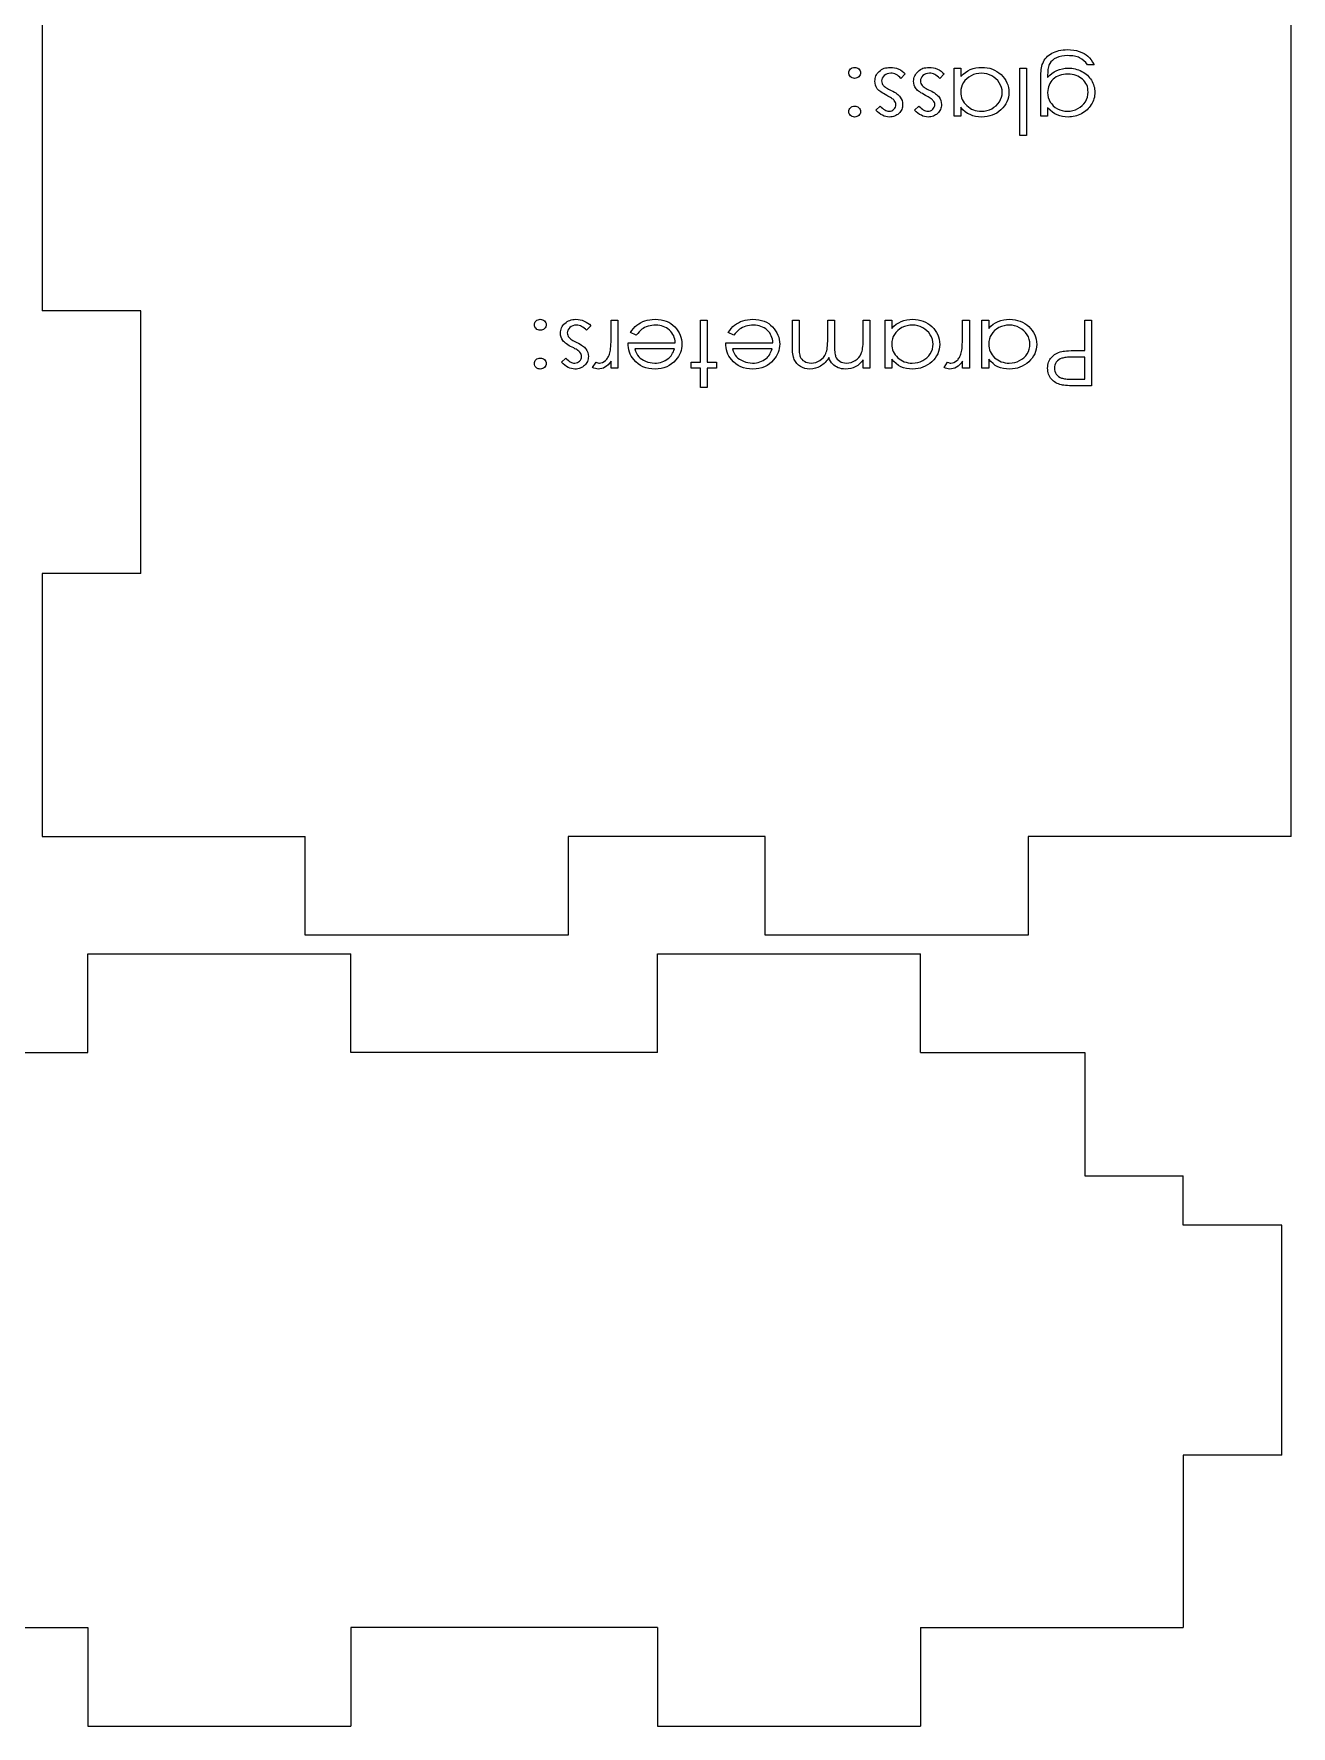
# Model space of a CAD drawing. Header units: millimetres. Extents: x -91 to 264, y -75 to 309.
# Drawn here: x -3.1 to 73.4, y -74.6 to 28.4 of the extents above; entities that cross this region are included whole.
import ezdxf

# ---------------------------------------------------------------- set-up
doc = ezdxf.new("R2010")
doc.units = ezdxf.units.MM

msp = doc.modelspace()

# ---------------------------------------------------------------- linework, layer by layer
at = {"color": 7, "linetype": 'Continuous', "lineweight": 25}
for p, q in [((73.43, -20.42), (73.43, 131.58)), ((-2.57, 30.25), (-2.57, 11.58)), ((3.43, 11.58), (-2.57, 11.58)), ((3.43, -4.42), (3.43, 11.58)), ((-2.57, -4.42), (-2.57, -20.42)), ((3.43, -4.42), (-2.57, -4.42)), ((-2.57, -20.42), (13.43, -20.42)), ((13.43, -26.42), (13.43, -20.42)), ((41.43, -20.42), (29.43, -20.42)), ((29.43, -20.42), (29.43, -26.42)), ((41.43, -26.42), (41.43, -20.42)), ((73.43, -20.42), (57.43, -20.42)), ((57.43, -20.42), (57.43, -26.42)), ((29.43, -26.42), (13.43, -26.42)), ((57.43, -26.42), (41.43, -26.42)), ((0.21, -33.57), (0.21, -27.57)), ((0.21, -27.57), (16.21, -27.57)), ((16.21, -33.57), (16.21, -27.57)), ((34.87, -33.57), (34.87, -27.57)), ((34.87, -27.57), (50.87, -27.57)), ((50.87, -33.57), (50.87, -27.57)), ((-18.46, -33.57), (0.21, -33.57)), ((34.87, -33.57), (16.21, -33.57)), ((50.87, -33.57), (60.87, -33.57)), ((60.87, -33.57), (60.87, -41.07)), ((60.87, -41.07), (66.87, -41.07)), ((66.87, -44.07), (66.87, -41.07)), ((72.87, -44.07), (66.87, -44.07)), ((72.87, -58.07), (72.87, -44.07)), ((72.87, -58.07), (66.87, -58.07)), ((66.87, -58.07), (66.87, -68.57)), ((-18.46, -68.57), (0.21, -68.57)), ((0.21, -68.57), (0.21, -74.57)), ((34.87, -68.57), (16.21, -68.57)), ((16.21, -68.57), (16.21, -74.57)), ((34.87, -68.57), (34.87, -74.57)), ((50.87, -68.57), (66.87, -68.57)), ((50.87, -68.57), (50.87, -74.57)), ((0.21, -74.57), (16.21, -74.57)), ((34.87, -74.57), (50.87, -74.57))]:
    msp.add_line(p, q, dxfattribs=at)
at = {"color": 7, "linetype": 'Continuous', "flags": 128}
for points in [[(58.61, 23.41), (58.2, 23.41), (58.2, 23.41), (58.2, 25.73), (58.2, 25.73), (58.21, 25.88), (58.21, 26.02), (58.22, 26.15), (58.23, 26.26), (58.25, 26.37), (58.27, 26.47), (58.29, 26.56), (58.32, 26.63), (58.32, 26.63), (58.36, 26.73), (58.41, 26.82), (58.47, 26.91), (58.54, 26.99), (58.61, 27.06), (58.69, 27.13), (58.78, 27.19), (58.87, 27.25), (58.97, 27.3), (59.08, 27.34), (59.19, 27.38), (59.3, 27.41), (59.42, 27.44), (59.55, 27.45), (59.68, 27.46), (59.81, 27.47), (59.81, 27.47), (60.01, 27.46), (60.2, 27.44), (60.37, 27.41), (60.54, 27.36), (60.69, 27.3), (60.83, 27.23), (60.96, 27.16), (61.06, 27.07), (61.16, 26.97), (61.26, 26.85), (61.35, 26.71), (61.44, 26.54), (61.44, 26.54), (61.03, 26.54), (61.03, 26.54), (60.93, 26.68), (60.82, 26.79), (60.7, 26.89), (60.56, 26.97), (60.49, 27), (60.41, 27.03), (60.33, 27.05), (60.24, 27.07), (60.15, 27.09), (60.05, 27.1), (59.95, 27.1), (59.85, 27.11), (59.85, 27.11), (59.65, 27.1), (59.47, 27.07), (59.3, 27.03), (59.15, 26.97), (59.01, 26.9), (58.9, 26.81), (58.81, 26.72), (58.74, 26.62), (58.71, 26.56), (58.68, 26.5), (58.66, 26.43), (58.65, 26.34), (58.63, 26.25), (58.62, 26.15), (58.62, 26.05), (58.61, 25.93), (58.61, 25.93), (58.61, 25.78), (58.61, 25.78), (58.74, 25.91), (58.87, 26.02), (59.01, 26.11), (59.17, 26.19), (59.34, 26.26), (59.51, 26.3), (59.69, 26.33), (59.87, 26.34), (59.87, 26.34), (59.98, 26.33), (60.09, 26.33), (60.19, 26.31), (60.29, 26.29), (60.39, 26.26), (60.49, 26.23), (60.59, 26.19), (60.69, 26.14), (60.78, 26.09), (60.87, 26.03), (60.95, 25.97), (61.03, 25.91), (61.1, 25.84), (61.16, 25.76), (61.22, 25.69), (61.28, 25.6), (61.33, 25.52), (61.37, 25.43), (61.4, 25.34), (61.43, 25.25), (61.46, 25.16), (61.47, 25.06), (61.48, 24.97), (61.49, 24.87), (61.49, 24.87), (61.48, 24.77), (61.47, 24.67), (61.46, 24.57), (61.43, 24.48), (61.4, 24.39), (61.36, 24.29), (61.32, 24.2), (61.27, 24.12), (61.21, 24.03), (61.15, 23.95), (61.08, 23.88), (61.01, 23.81), (60.93, 23.74), (60.85, 23.68), (60.76, 23.62), (60.67, 23.57), (60.57, 23.52), (60.48, 23.48), (60.38, 23.44), (60.28, 23.41), (60.17, 23.39), (60.07, 23.38), (59.97, 23.37), (59.86, 23.36), (59.86, 23.36), (59.69, 23.37), (59.52, 23.39), (59.36, 23.43), (59.2, 23.49), (59.05, 23.56), (58.9, 23.66), (58.76, 23.78), (58.61, 23.93), (58.61, 23.93), (58.61, 23.41)], [(46.87, 25.72), (46.8, 25.73), (46.73, 25.75), (46.67, 25.78), (46.62, 25.82), (46.57, 25.87), (46.54, 25.93), (46.52, 25.99), (46.51, 26.06), (46.51, 26.06), (46.52, 26.12), (46.54, 26.18), (46.57, 26.24), (46.62, 26.29), (46.67, 26.33), (46.73, 26.36), (46.8, 26.38), (46.87, 26.39), (46.87, 26.39), (46.94, 26.38), (47.01, 26.36), (47.07, 26.33), (47.13, 26.29), (47.17, 26.24), (47.2, 26.18), (47.22, 26.12), (47.23, 26.06), (47.23, 26.06), (47.22, 25.99), (47.2, 25.93), (47.17, 25.87), (47.13, 25.82), (47.07, 25.78), (47.01, 25.75), (46.94, 25.73), (46.87, 25.72)], [(48.15, 23.78), (48.42, 24.03), (48.42, 24.03), (48.49, 23.96), (48.56, 23.9), (48.63, 23.84), (48.7, 23.8), (48.76, 23.77), (48.83, 23.74), (48.9, 23.73), (48.97, 23.72), (48.97, 23.72), (49.05, 23.73), (49.13, 23.75), (49.2, 23.79), (49.26, 23.84), (49.32, 23.9), (49.35, 23.97), (49.38, 24.04), (49.38, 24.12), (49.38, 24.12), (49.38, 24.18), (49.36, 24.25), (49.32, 24.32), (49.28, 24.38), (49.28, 24.38), (49.25, 24.41), (49.21, 24.45), (49.16, 24.48), (49.11, 24.52), (49.05, 24.56), (48.98, 24.6), (48.9, 24.64), (48.82, 24.68), (48.82, 24.68), (48.72, 24.74), (48.63, 24.79), (48.54, 24.84), (48.47, 24.89), (48.4, 24.94), (48.34, 24.99), (48.29, 25.04), (48.25, 25.09), (48.25, 25.09), (48.19, 25.2), (48.14, 25.31), (48.11, 25.42), (48.1, 25.54), (48.1, 25.54), (48.11, 25.63), (48.12, 25.71), (48.14, 25.79), (48.17, 25.87), (48.21, 25.94), (48.25, 26.01), (48.31, 26.08), (48.37, 26.14), (48.44, 26.2), (48.51, 26.25), (48.59, 26.29), (48.67, 26.33), (48.75, 26.35), (48.84, 26.37), (48.94, 26.39), (49.04, 26.39), (49.04, 26.39), (49.17, 26.38), (49.3, 26.36), (49.42, 26.33), (49.55, 26.28), (49.66, 26.23), (49.77, 26.16), (49.86, 26.08), (49.95, 25.99), (49.95, 25.99), (49.69, 25.72), (49.69, 25.72), (49.62, 25.79), (49.54, 25.86), (49.47, 25.91), (49.39, 25.95), (49.31, 25.99), (49.23, 26.01), (49.15, 26.03), (49.07, 26.03), (49.07, 26.03), (48.96, 26.02), (48.85, 25.99), (48.76, 25.95), (48.67, 25.89), (48.6, 25.82), (48.55, 25.74), (48.52, 25.65), (48.51, 25.56), (48.51, 25.56), (48.52, 25.48), (48.54, 25.41), (48.57, 25.34), (48.62, 25.28), (48.62, 25.28), (48.65, 25.25), (48.69, 25.22), (48.74, 25.18), (48.79, 25.15), (48.86, 25.11), (48.93, 25.07), (49.01, 25.02), (49.1, 24.98), (49.1, 24.98), (49.2, 24.93), (49.29, 24.88), (49.37, 24.83), (49.44, 24.78), (49.5, 24.73), (49.56, 24.68), (49.61, 24.63), (49.65, 24.58), (49.65, 24.58), (49.71, 24.48), (49.76, 24.37), (49.79, 24.25), (49.79, 24.13), (49.79, 24.13), (49.79, 24.05), (49.78, 23.97), (49.76, 23.9), (49.74, 23.83), (49.7, 23.76), (49.66, 23.7), (49.62, 23.64), (49.56, 23.58), (49.5, 23.53), (49.44, 23.49), (49.37, 23.45), (49.3, 23.42), (49.23, 23.39), (49.15, 23.38), (49.07, 23.37), (48.98, 23.36), (48.98, 23.36), (48.88, 23.37), (48.77, 23.39), (48.67, 23.42), (48.57, 23.47), (48.46, 23.53), (48.36, 23.6), (48.26, 23.68), (48.15, 23.78)], [(50.51, 23.78), (50.78, 24.03), (50.78, 24.03), (50.85, 23.96), (50.92, 23.9), (50.99, 23.84), (51.05, 23.8), (51.12, 23.77), (51.19, 23.74), (51.26, 23.73), (51.33, 23.72), (51.33, 23.72), (51.41, 23.73), (51.49, 23.75), (51.56, 23.79), (51.62, 23.84), (51.67, 23.9), (51.71, 23.97), (51.74, 24.04), (51.74, 24.12), (51.74, 24.12), (51.74, 24.18), (51.72, 24.25), (51.68, 24.32), (51.63, 24.38), (51.63, 24.38), (51.6, 24.41), (51.57, 24.45), (51.52, 24.48), (51.47, 24.52), (51.41, 24.56), (51.34, 24.6), (51.26, 24.64), (51.18, 24.68), (51.18, 24.68), (51.08, 24.74), (50.99, 24.79), (50.9, 24.84), (50.83, 24.89), (50.76, 24.94), (50.7, 24.99), (50.65, 25.04), (50.61, 25.09), (50.61, 25.09), (50.54, 25.2), (50.5, 25.31), (50.47, 25.42), (50.46, 25.54), (50.46, 25.54), (50.47, 25.63), (50.48, 25.71), (50.5, 25.79), (50.53, 25.87), (50.57, 25.94), (50.61, 26.01), (50.67, 26.08), (50.73, 26.14), (50.8, 26.2), (50.87, 26.25), (50.95, 26.29), (51.03, 26.33), (51.11, 26.35), (51.2, 26.37), (51.3, 26.39), (51.4, 26.39), (51.4, 26.39), (51.53, 26.38), (51.66, 26.36), (51.78, 26.33), (51.91, 26.28), (52.02, 26.23), (52.13, 26.16), (52.22, 26.08), (52.31, 25.99), (52.31, 25.99), (52.05, 25.72), (52.05, 25.72), (51.98, 25.79), (51.9, 25.86), (51.82, 25.91), (51.75, 25.95), (51.67, 25.99), (51.59, 26.01), (51.51, 26.03), (51.43, 26.03), (51.43, 26.03), (51.31, 26.02), (51.21, 25.99), (51.12, 25.95), (51.03, 25.89), (50.96, 25.82), (50.91, 25.74), (50.88, 25.65), (50.87, 25.56), (50.87, 25.56), (50.88, 25.48), (50.9, 25.41), (50.93, 25.34), (50.98, 25.28), (50.98, 25.28), (51.01, 25.25), (51.05, 25.22), (51.1, 25.18), (51.15, 25.15), (51.22, 25.11), (51.29, 25.07), (51.37, 25.02), (51.46, 24.98), (51.46, 24.98), (51.56, 24.93), (51.65, 24.88), (51.73, 24.83), (51.8, 24.78), (51.86, 24.73), (51.92, 24.68), (51.97, 24.63), (52.01, 24.58), (52.01, 24.58), (52.07, 24.48), (52.12, 24.37), (52.14, 24.25), (52.15, 24.13), (52.15, 24.13), (52.15, 24.05), (52.14, 23.97), (52.12, 23.9), (52.1, 23.83), (52.06, 23.76), (52.02, 23.7), (51.98, 23.64), (51.92, 23.58), (51.86, 23.53), (51.8, 23.49), (51.73, 23.45), (51.66, 23.42), (51.59, 23.39), (51.51, 23.38), (51.42, 23.37), (51.34, 23.36), (51.34, 23.36), (51.24, 23.37), (51.13, 23.39), (51.03, 23.42), (50.93, 23.47), (50.82, 23.53), (50.72, 23.6), (50.62, 23.68), (50.51, 23.78)], [(52.92, 23.41), (52.92, 26.34), (52.92, 26.34), (53.33, 26.34), (53.33, 26.34), (53.33, 25.83), (53.33, 25.83), (53.47, 25.97), (53.61, 26.08), (53.76, 26.18), (53.91, 26.26), (54.08, 26.31), (54.25, 26.36), (54.43, 26.38), (54.62, 26.39), (54.62, 26.39), (54.78, 26.38), (54.94, 26.36), (55.1, 26.33), (55.25, 26.28), (55.39, 26.22), (55.52, 26.14), (55.65, 26.05), (55.78, 25.95), (55.89, 25.83), (55.99, 25.71), (56.07, 25.59), (56.14, 25.45), (56.19, 25.32), (56.23, 25.17), (56.25, 25.02), (56.26, 24.87), (56.26, 24.87), (56.25, 24.72), (56.23, 24.57), (56.19, 24.43), (56.13, 24.29), (56.07, 24.16), (55.98, 24.04), (55.88, 23.92), (55.77, 23.81), (55.65, 23.7), (55.52, 23.61), (55.38, 23.54), (55.24, 23.47), (55.09, 23.43), (54.93, 23.39), (54.77, 23.37), (54.61, 23.36), (54.61, 23.36), (54.41, 23.37), (54.23, 23.4), (54.06, 23.44), (53.89, 23.51), (53.74, 23.59), (53.59, 23.69), (53.46, 23.81), (53.33, 23.96), (53.33, 23.96), (53.33, 23.41), (53.33, 23.41), (52.92, 23.41)], [(54.59, 23.72), (54.75, 23.73), (54.92, 23.76), (55.07, 23.81), (55.22, 23.87), (55.35, 23.96), (55.48, 24.05), (55.58, 24.17), (55.68, 24.3), (55.75, 24.43), (55.8, 24.58), (55.84, 24.72), (55.85, 24.87), (55.85, 24.87), (55.84, 25.02), (55.8, 25.17), (55.75, 25.31), (55.67, 25.45), (55.58, 25.58), (55.47, 25.69), (55.35, 25.79), (55.21, 25.88), (55.07, 25.94), (54.91, 25.99), (54.75, 26.02), (54.59, 26.03), (54.59, 26.03), (54.43, 26.02), (54.26, 25.99), (54.11, 25.95), (53.96, 25.88), (53.81, 25.8), (53.69, 25.7), (53.58, 25.59), (53.49, 25.47), (53.42, 25.33), (53.37, 25.19), (53.34, 25.04), (53.33, 24.88), (53.33, 24.88), (53.34, 24.76), (53.36, 24.65), (53.38, 24.53), (53.42, 24.43), (53.47, 24.33), (53.54, 24.23), (53.61, 24.14), (53.7, 24.06), (53.79, 23.98), (53.89, 23.91), (53.99, 23.85), (54.1, 23.81), (54.21, 23.77), (54.33, 23.74), (54.46, 23.73), (54.59, 23.72)], [(57.33, 22.24), (56.92, 22.24), (56.92, 22.24), (56.92, 26.34), (56.92, 26.34), (57.33, 26.34), (57.33, 26.34), (57.33, 22.24)], [(59.82, 23.72), (59.99, 23.73), (60.15, 23.76), (60.3, 23.81), (60.45, 23.88), (60.59, 23.96), (60.71, 24.06), (60.82, 24.17), (60.91, 24.3), (60.98, 24.44), (61.03, 24.58), (61.07, 24.73), (61.08, 24.88), (61.08, 24.88), (61.07, 25), (61.05, 25.11), (61.03, 25.22), (60.99, 25.32), (60.94, 25.41), (60.88, 25.5), (60.81, 25.59), (60.73, 25.67), (60.64, 25.74), (60.55, 25.8), (60.45, 25.86), (60.34, 25.9), (60.22, 25.93), (60.1, 25.96), (59.98, 25.97), (59.84, 25.98), (59.84, 25.98), (59.71, 25.97), (59.58, 25.96), (59.46, 25.94), (59.34, 25.9), (59.23, 25.86), (59.13, 25.81), (59.04, 25.74), (58.95, 25.67), (58.87, 25.59), (58.8, 25.5), (58.75, 25.41), (58.7, 25.31), (58.66, 25.21), (58.64, 25.1), (58.62, 24.98), (58.61, 24.86), (58.61, 24.86), (58.62, 24.7), (58.65, 24.55), (58.7, 24.41), (58.77, 24.28), (58.86, 24.16), (58.96, 24.05), (59.07, 23.95), (59.21, 23.87), (59.35, 23.81), (59.5, 23.76), (59.66, 23.73), (59.82, 23.72)], [(46.87, 23.36), (46.8, 23.37), (46.73, 23.39), (46.67, 23.42), (46.62, 23.46), (46.57, 23.51), (46.54, 23.57), (46.52, 23.63), (46.51, 23.7), (46.51, 23.7), (46.52, 23.76), (46.54, 23.83), (46.57, 23.88), (46.62, 23.93), (46.67, 23.98), (46.73, 24.01), (46.8, 24.02), (46.87, 24.03), (46.87, 24.03), (46.94, 24.02), (47.01, 24.01), (47.07, 23.98), (47.13, 23.93), (47.17, 23.88), (47.2, 23.83), (47.22, 23.76), (47.23, 23.7), (47.23, 23.7), (47.22, 23.63), (47.2, 23.57), (47.17, 23.51), (47.13, 23.46), (47.07, 23.42), (47.01, 23.39), (46.94, 23.37), (46.87, 23.36)], [(27.74, 10.39), (27.67, 10.4), (27.61, 10.41), (27.54, 10.44), (27.49, 10.49), (27.44, 10.54), (27.41, 10.59), (27.39, 10.66), (27.38, 10.72), (27.38, 10.72), (27.39, 10.79), (27.41, 10.85), (27.44, 10.91), (27.49, 10.96), (27.54, 11), (27.61, 11.03), (27.67, 11.05), (27.74, 11.06), (27.74, 11.06), (27.82, 11.05), (27.88, 11.03), (27.94, 11), (28, 10.96), (28.04, 10.91), (28.08, 10.85), (28.1, 10.79), (28.1, 10.72), (28.1, 10.72), (28.1, 10.66), (28.08, 10.59), (28.04, 10.54), (28, 10.49), (27.94, 10.44), (27.88, 10.41), (27.82, 10.4), (27.74, 10.39)], [(29.03, 8.45), (29.29, 8.7), (29.29, 8.7), (29.36, 8.62), (29.43, 8.56), (29.5, 8.51), (29.57, 8.47), (29.64, 8.43), (29.7, 8.41), (29.77, 8.39), (29.84, 8.39), (29.84, 8.39), (29.92, 8.4), (30, 8.42), (30.07, 8.46), (30.13, 8.51), (30.19, 8.57), (30.23, 8.64), (30.25, 8.71), (30.26, 8.78), (30.26, 8.78), (30.25, 8.85), (30.23, 8.92), (30.2, 8.98), (30.15, 9.05), (30.15, 9.05), (30.12, 9.08), (30.08, 9.11), (30.03, 9.15), (29.98, 9.19), (29.92, 9.23), (29.85, 9.26), (29.78, 9.31), (29.69, 9.35), (29.69, 9.35), (29.59, 9.4), (29.5, 9.45), (29.42, 9.51), (29.34, 9.56), (29.27, 9.61), (29.21, 9.66), (29.16, 9.71), (29.12, 9.76), (29.12, 9.76), (29.06, 9.86), (29.01, 9.97), (28.98, 10.09), (28.97, 10.21), (28.97, 10.21), (28.98, 10.3), (28.99, 10.38), (29.01, 10.46), (29.04, 10.54), (29.08, 10.61), (29.12, 10.68), (29.18, 10.75), (29.24, 10.81), (29.31, 10.87), (29.38, 10.92), (29.46, 10.96), (29.54, 10.99), (29.63, 11.02), (29.72, 11.04), (29.81, 11.05), (29.91, 11.06), (29.91, 11.06), (30.04, 11.05), (30.17, 11.03), (30.3, 11), (30.42, 10.95), (30.53, 10.89), (30.64, 10.83), (30.74, 10.75), (30.82, 10.66), (30.82, 10.66), (30.56, 10.39), (30.56, 10.39), (30.49, 10.46), (30.41, 10.52), (30.34, 10.58), (30.26, 10.62), (30.18, 10.65), (30.1, 10.68), (30.02, 10.69), (29.94, 10.7), (29.94, 10.7), (29.83, 10.69), (29.72, 10.66), (29.63, 10.62), (29.55, 10.56), (29.48, 10.48), (29.42, 10.4), (29.39, 10.32), (29.38, 10.23), (29.38, 10.23), (29.39, 10.15), (29.41, 10.08), (29.44, 10.01), (29.49, 9.95), (29.49, 9.95), (29.52, 9.92), (29.56, 9.88), (29.61, 9.85), (29.66, 9.81), (29.73, 9.77), (29.8, 9.73), (29.88, 9.69), (29.97, 9.65), (29.97, 9.65), (30.07, 9.6), (30.16, 9.55), (30.24, 9.49), (30.31, 9.45), (30.38, 9.4), (30.43, 9.35), (30.48, 9.3), (30.52, 9.25), (30.52, 9.25), (30.58, 9.15), (30.63, 9.04), (30.66, 8.92), (30.67, 8.8), (30.67, 8.8), (30.66, 8.72), (30.65, 8.64), (30.63, 8.57), (30.61, 8.49), (30.58, 8.43), (30.54, 8.37), (30.49, 8.31), (30.44, 8.25), (30.38, 8.2), (30.31, 8.15), (30.24, 8.12), (30.17, 8.08), (30.1, 8.06), (30.02, 8.04), (29.94, 8.03), (29.85, 8.03), (29.85, 8.03), (29.75, 8.04), (29.65, 8.06), (29.54, 8.09), (29.44, 8.13), (29.34, 8.19), (29.23, 8.26), (29.13, 8.35), (29.03, 8.45)], [(32.46, 8.08), (32.05, 8.08), (32.05, 8.08), (32.05, 8.51), (32.05, 8.51), (31.96, 8.39), (31.87, 8.29), (31.77, 8.21), (31.68, 8.14), (31.58, 8.09), (31.48, 8.06), (31.37, 8.04), (31.27, 8.03), (31.27, 8.03), (31.18, 8.04), (31.1, 8.06), (31.01, 8.09), (30.92, 8.13), (30.92, 8.13), (31.14, 8.44), (31.14, 8.44), (31.19, 8.42), (31.25, 8.4), (31.3, 8.39), (31.34, 8.39), (31.34, 8.39), (31.43, 8.4), (31.53, 8.43), (31.62, 8.48), (31.71, 8.54), (31.75, 8.58), (31.79, 8.63), (31.83, 8.68), (31.86, 8.74), (31.9, 8.8), (31.93, 8.87), (31.95, 8.94), (31.98, 9.02), (31.98, 9.02), (32, 9.09), (32.01, 9.17), (32.02, 9.28), (32.03, 9.39), (32.04, 9.53), (32.05, 9.68), (32.05, 9.84), (32.05, 10.02), (32.05, 10.02), (32.05, 11), (32.05, 11), (32.46, 11), (32.46, 11), (32.46, 8.08)], [(33.58, 10.08), (33.23, 10.25), (33.23, 10.25), (33.32, 10.38), (33.41, 10.5), (33.51, 10.61), (33.62, 10.7), (33.73, 10.78), (33.85, 10.85), (33.98, 10.92), (34.11, 10.97), (34.25, 11.01), (34.4, 11.03), (34.56, 11.05), (34.73, 11.06), (34.73, 11.06), (34.91, 11.05), (35.09, 11.03), (35.26, 10.99), (35.41, 10.94), (35.56, 10.88), (35.69, 10.8), (35.81, 10.7), (35.93, 10.59), (36.03, 10.48), (36.12, 10.36), (36.19, 10.23), (36.25, 10.1), (36.3, 9.97), (36.33, 9.83), (36.35, 9.69), (36.36, 9.55), (36.36, 9.55), (36.35, 9.42), (36.34, 9.28), (36.31, 9.16), (36.27, 9.03), (36.21, 8.91), (36.15, 8.8), (36.07, 8.68), (35.99, 8.58), (35.99, 8.58), (35.86, 8.45), (35.73, 8.34), (35.59, 8.24), (35.44, 8.17), (35.27, 8.11), (35.1, 8.06), (34.92, 8.04), (34.73, 8.03), (34.73, 8.03), (34.53, 8.04), (34.34, 8.07), (34.16, 8.11), (33.99, 8.17), (33.84, 8.25), (33.69, 8.35), (33.55, 8.47), (33.43, 8.61), (33.43, 8.61), (33.35, 8.71), (33.28, 8.82), (33.22, 8.94), (33.17, 9.06), (33.13, 9.19), (33.1, 9.33), (33.08, 9.47), (33.08, 9.62), (33.08, 9.62), (35.95, 9.62), (35.95, 9.62), (35.94, 9.74), (35.92, 9.85), (35.89, 9.95), (35.86, 10.05), (35.81, 10.14), (35.75, 10.23), (35.68, 10.32), (35.6, 10.39), (35.51, 10.47), (35.42, 10.53), (35.33, 10.58), (35.22, 10.62), (35.12, 10.65), (35.01, 10.68), (34.89, 10.69), (34.77, 10.7), (34.77, 10.7), (34.65, 10.69), (34.53, 10.68), (34.42, 10.66), (34.3, 10.63), (34.19, 10.59), (34.09, 10.55), (34, 10.5), (33.92, 10.45), (33.84, 10.38), (33.75, 10.3), (33.67, 10.2), (33.58, 10.08)], [(37.9, 6.9), (37.49, 6.9), (37.49, 6.9), (37.49, 8.08), (37.49, 8.08), (36.92, 8.08), (36.92, 8.08), (36.92, 8.44), (36.92, 8.44), (37.49, 8.44), (37.49, 8.44), (37.49, 11), (37.49, 11), (37.9, 11), (37.9, 11), (37.9, 8.44), (37.9, 8.44), (38.46, 8.44), (38.46, 8.44), (38.46, 8.08), (38.46, 8.08), (37.9, 8.08), (37.9, 8.08), (37.9, 6.9)], [(39.52, 10.08), (39.18, 10.25), (39.18, 10.25), (39.27, 10.38), (39.36, 10.5), (39.46, 10.61), (39.57, 10.7), (39.68, 10.78), (39.8, 10.85), (39.92, 10.92), (40.06, 10.97), (40.2, 11.01), (40.35, 11.03), (40.51, 11.05), (40.68, 11.06), (40.68, 11.06), (40.86, 11.05), (41.04, 11.03), (41.2, 10.99), (41.36, 10.94), (41.5, 10.88), (41.64, 10.8), (41.76, 10.7), (41.88, 10.59), (41.98, 10.48), (42.06, 10.36), (42.14, 10.23), (42.2, 10.1), (42.25, 9.97), (42.28, 9.83), (42.3, 9.69), (42.31, 9.55), (42.31, 9.55), (42.3, 9.42), (42.28, 9.28), (42.26, 9.16), (42.21, 9.03), (42.16, 8.91), (42.1, 8.8), (42.02, 8.68), (41.94, 8.58), (41.94, 8.58), (41.81, 8.45), (41.68, 8.34), (41.54, 8.24), (41.38, 8.17), (41.22, 8.11), (41.05, 8.06), (40.87, 8.04), (40.67, 8.03), (40.67, 8.03), (40.48, 8.04), (40.29, 8.07), (40.11, 8.11), (39.94, 8.17), (39.79, 8.25), (39.64, 8.35), (39.5, 8.47), (39.38, 8.61), (39.38, 8.61), (39.3, 8.71), (39.22, 8.82), (39.16, 8.94), (39.12, 9.06), (39.08, 9.19), (39.05, 9.33), (39.03, 9.47), (39.03, 9.62), (39.03, 9.62), (41.9, 9.62), (41.9, 9.62), (41.89, 9.74), (41.87, 9.85), (41.84, 9.95), (41.8, 10.05), (41.76, 10.14), (41.7, 10.23), (41.63, 10.32), (41.55, 10.39), (41.46, 10.47), (41.37, 10.53), (41.27, 10.58), (41.17, 10.62), (41.07, 10.65), (40.95, 10.68), (40.84, 10.69), (40.72, 10.7), (40.72, 10.7), (40.6, 10.69), (40.48, 10.68), (40.36, 10.66), (40.25, 10.63), (40.14, 10.59), (40.04, 10.55), (39.95, 10.5), (39.87, 10.45), (39.79, 10.38), (39.7, 10.3), (39.61, 10.2), (39.52, 10.08)], [(47.79, 8.08), (47.38, 8.08), (47.38, 8.08), (47.38, 8.59), (47.38, 8.59), (47.28, 8.46), (47.17, 8.35), (47.06, 8.25), (46.95, 8.18), (46.95, 8.18), (46.79, 8.11), (46.63, 8.07), (46.47, 8.04), (46.3, 8.03), (46.3, 8.03), (46.19, 8.04), (46.08, 8.05), (45.97, 8.08), (45.86, 8.11), (45.77, 8.16), (45.68, 8.21), (45.6, 8.27), (45.53, 8.34), (45.46, 8.41), (45.41, 8.51), (45.35, 8.61), (45.3, 8.74), (45.3, 8.74), (45.25, 8.65), (45.19, 8.57), (45.13, 8.5), (45.07, 8.43), (45.01, 8.37), (44.94, 8.31), (44.87, 8.26), (44.8, 8.21), (44.64, 8.13), (44.48, 8.08), (44.32, 8.04), (44.14, 8.03), (44.14, 8.03), (43.99, 8.04), (43.84, 8.07), (43.7, 8.12), (43.57, 8.18), (43.45, 8.27), (43.35, 8.36), (43.27, 8.48), (43.2, 8.61), (43.17, 8.68), (43.14, 8.76), (43.12, 8.85), (43.11, 8.95), (43.09, 9.05), (43.08, 9.17), (43.08, 9.29), (43.08, 9.42), (43.08, 9.42), (43.08, 11), (43.08, 11), (43.49, 11), (43.49, 11), (43.49, 9.42), (43.49, 9.42), (43.49, 9.31), (43.49, 9.2), (43.5, 9.11), (43.5, 9.03), (43.51, 8.95), (43.53, 8.88), (43.54, 8.83), (43.56, 8.78), (43.6, 8.69), (43.66, 8.62), (43.72, 8.55), (43.81, 8.5), (43.9, 8.45), (44, 8.42), (44.11, 8.4), (44.22, 8.39), (44.22, 8.39), (44.37, 8.4), (44.5, 8.43), (44.64, 8.48), (44.76, 8.55), (44.88, 8.64), (44.97, 8.74), (45.05, 8.85), (45.12, 8.98), (45.14, 9.05), (45.17, 9.13), (45.19, 9.23), (45.2, 9.33), (45.21, 9.45), (45.22, 9.58), (45.23, 9.72), (45.23, 9.87), (45.23, 9.87), (45.23, 11), (45.23, 11), (45.64, 11), (45.64, 11), (45.64, 9.52), (45.64, 9.52), (45.64, 9.39), (45.65, 9.28), (45.65, 9.17), (45.66, 9.08), (45.67, 8.99), (45.68, 8.92), (45.7, 8.86), (45.71, 8.8), (45.75, 8.71), (45.81, 8.63), (45.88, 8.56), (45.96, 8.5), (46.05, 8.45), (46.15, 8.42), (46.26, 8.4), (46.38, 8.39), (46.38, 8.39), (46.52, 8.4), (46.65, 8.43), (46.78, 8.48), (46.9, 8.55), (47.02, 8.63), (47.12, 8.73), (47.2, 8.84), (47.27, 8.97), (47.29, 9.04), (47.32, 9.12), (47.34, 9.2), (47.35, 9.3), (47.37, 9.41), (47.38, 9.52), (47.38, 9.64), (47.38, 9.77), (47.38, 9.77), (47.38, 11), (47.38, 11), (47.79, 11), (47.79, 11), (47.79, 8.08)], [(48.72, 8.08), (48.72, 11), (48.72, 11), (49.13, 11), (49.13, 11), (49.13, 10.5), (49.13, 10.5), (49.26, 10.63), (49.4, 10.75), (49.55, 10.85), (49.71, 10.92), (49.87, 10.98), (50.05, 11.02), (50.22, 11.05), (50.41, 11.06), (50.41, 11.06), (50.58, 11.05), (50.74, 11.03), (50.89, 10.99), (51.04, 10.95), (51.18, 10.88), (51.32, 10.81), (51.45, 10.72), (51.57, 10.61), (51.68, 10.5), (51.78, 10.38), (51.86, 10.25), (51.93, 10.12), (51.98, 9.98), (52.02, 9.84), (52.04, 9.69), (52.05, 9.53), (52.05, 9.53), (52.04, 9.38), (52.02, 9.24), (51.98, 9.09), (51.93, 8.96), (51.86, 8.83), (51.78, 8.7), (51.68, 8.58), (51.57, 8.47), (51.44, 8.37), (51.31, 8.28), (51.17, 8.2), (51.03, 8.14), (50.88, 8.09), (50.73, 8.06), (50.57, 8.04), (50.4, 8.03), (50.4, 8.03), (50.21, 8.04), (50.03, 8.07), (49.85, 8.11), (49.69, 8.17), (49.53, 8.25), (49.39, 8.36), (49.25, 8.48), (49.13, 8.62), (49.13, 8.62), (49.13, 8.08), (49.13, 8.08), (48.72, 8.08)], [(50.38, 8.39), (50.55, 8.4), (50.71, 8.43), (50.86, 8.47), (51.01, 8.54), (51.15, 8.62), (51.27, 8.72), (51.38, 8.83), (51.47, 8.96), (51.55, 9.1), (51.6, 9.24), (51.63, 9.39), (51.64, 9.54), (51.64, 9.54), (51.63, 9.69), (51.6, 9.83), (51.54, 9.98), (51.47, 10.12), (51.38, 10.25), (51.27, 10.36), (51.14, 10.46), (51.01, 10.54), (50.86, 10.61), (50.71, 10.66), (50.55, 10.69), (50.39, 10.7), (50.39, 10.7), (50.22, 10.69), (50.06, 10.66), (49.9, 10.61), (49.75, 10.55), (49.61, 10.46), (49.49, 10.37), (49.38, 10.26), (49.29, 10.13), (49.22, 10), (49.17, 9.86), (49.14, 9.71), (49.13, 9.55), (49.13, 9.55), (49.13, 9.43), (49.15, 9.31), (49.18, 9.2), (49.22, 9.1), (49.27, 8.99), (49.33, 8.9), (49.41, 8.81), (49.49, 8.72), (49.58, 8.64), (49.68, 8.58), (49.79, 8.52), (49.89, 8.47), (50.01, 8.44), (50.13, 8.41), (50.25, 8.39), (50.38, 8.39)], [(53.85, 8.08), (53.44, 8.08), (53.44, 8.08), (53.44, 8.51), (53.44, 8.51), (53.35, 8.39), (53.25, 8.29), (53.16, 8.21), (53.06, 8.14), (52.96, 8.09), (52.86, 8.06), (52.76, 8.04), (52.65, 8.03), (52.65, 8.03), (52.57, 8.04), (52.48, 8.06), (52.4, 8.09), (52.31, 8.13), (52.31, 8.13), (52.52, 8.44), (52.52, 8.44), (52.58, 8.42), (52.63, 8.4), (52.68, 8.39), (52.72, 8.39), (52.72, 8.39), (52.82, 8.4), (52.91, 8.43), (53, 8.48), (53.09, 8.54), (53.14, 8.58), (53.18, 8.63), (53.22, 8.68), (53.25, 8.74), (53.28, 8.8), (53.31, 8.87), (53.34, 8.94), (53.36, 9.02), (53.36, 9.02), (53.38, 9.09), (53.4, 9.17), (53.41, 9.28), (53.42, 9.39), (53.42, 9.53), (53.43, 9.68), (53.43, 9.84), (53.44, 10.02), (53.44, 10.02), (53.44, 11), (53.44, 11), (53.85, 11), (53.85, 11), (53.85, 8.08)], [(54.61, 8.08), (54.61, 11), (54.61, 11), (55.03, 11), (55.03, 11), (55.03, 10.5), (55.03, 10.5), (55.16, 10.63), (55.3, 10.75), (55.45, 10.85), (55.61, 10.92), (55.77, 10.98), (55.94, 11.02), (56.12, 11.05), (56.31, 11.06), (56.31, 11.06), (56.48, 11.05), (56.64, 11.03), (56.79, 10.99), (56.94, 10.95), (57.08, 10.88), (57.22, 10.81), (57.34, 10.72), (57.47, 10.61), (57.58, 10.5), (57.68, 10.38), (57.76, 10.25), (57.83, 10.12), (57.88, 9.98), (57.92, 9.84), (57.94, 9.69), (57.95, 9.53), (57.95, 9.53), (57.94, 9.38), (57.92, 9.24), (57.88, 9.09), (57.83, 8.96), (57.76, 8.83), (57.68, 8.7), (57.58, 8.58), (57.46, 8.47), (57.34, 8.37), (57.21, 8.28), (57.07, 8.2), (56.93, 8.14), (56.78, 8.09), (56.63, 8.06), (56.47, 8.04), (56.3, 8.03), (56.3, 8.03), (56.11, 8.04), (55.92, 8.07), (55.75, 8.11), (55.59, 8.17), (55.43, 8.25), (55.29, 8.36), (55.15, 8.48), (55.03, 8.62), (55.03, 8.62), (55.03, 8.08), (55.03, 8.08), (54.61, 8.08)], [(56.28, 8.39), (56.45, 8.4), (56.61, 8.43), (56.76, 8.47), (56.91, 8.54), (57.05, 8.62), (57.17, 8.72), (57.28, 8.83), (57.37, 8.96), (57.44, 9.1), (57.5, 9.24), (57.53, 9.39), (57.54, 9.54), (57.54, 9.54), (57.53, 9.69), (57.49, 9.83), (57.44, 9.98), (57.37, 10.12), (57.27, 10.25), (57.16, 10.36), (57.04, 10.46), (56.9, 10.54), (56.76, 10.61), (56.6, 10.66), (56.45, 10.69), (56.28, 10.7), (56.28, 10.7), (56.12, 10.69), (55.96, 10.66), (55.8, 10.61), (55.65, 10.55), (55.51, 10.46), (55.38, 10.37), (55.28, 10.26), (55.19, 10.13), (55.12, 10), (55.07, 9.86), (55.04, 9.71), (55.03, 9.55), (55.03, 9.55), (55.03, 9.43), (55.05, 9.31), (55.08, 9.2), (55.12, 9.1), (55.17, 8.99), (55.23, 8.9), (55.3, 8.81), (55.39, 8.72), (55.48, 8.64), (55.58, 8.58), (55.68, 8.52), (55.79, 8.47), (55.91, 8.44), (56.03, 8.41), (56.15, 8.39), (56.28, 8.39)], [(61.28, 7), (60.43, 7), (60.43, 7), (60.26, 7.01), (60.1, 7.01), (59.95, 7.01), (59.82, 7.02), (59.7, 7.03), (59.6, 7.04), (59.52, 7.05), (59.45, 7.06), (59.45, 7.06), (59.36, 7.09), (59.27, 7.12), (59.19, 7.15), (59.11, 7.19), (59.04, 7.24), (58.97, 7.29), (58.91, 7.35), (58.85, 7.41), (58.79, 7.48), (58.75, 7.55), (58.71, 7.63), (58.67, 7.71), (58.65, 7.8), (58.63, 7.89), (58.62, 7.98), (58.61, 8.08), (58.61, 8.08), (58.62, 8.18), (58.63, 8.27), (58.65, 8.36), (58.67, 8.44), (58.7, 8.53), (58.74, 8.6), (58.79, 8.67), (58.84, 8.74), (58.9, 8.8), (58.97, 8.86), (59.04, 8.91), (59.11, 8.96), (59.2, 9), (59.28, 9.04), (59.37, 9.07), (59.47, 9.09), (59.47, 9.09), (59.55, 9.11), (59.65, 9.12), (59.76, 9.13), (59.89, 9.14), (60.04, 9.15), (60.2, 9.15), (60.37, 9.16), (60.56, 9.16), (60.56, 9.16), (60.87, 9.16), (60.87, 9.16), (60.87, 11), (60.87, 11), (61.28, 11), (61.28, 11), (61.28, 7)], [(27.74, 8.03), (27.67, 8.04), (27.61, 8.05), (27.54, 8.08), (27.49, 8.13), (27.44, 8.18), (27.41, 8.23), (27.39, 8.3), (27.38, 8.36), (27.38, 8.36), (27.39, 8.43), (27.41, 8.49), (27.44, 8.55), (27.49, 8.6), (27.54, 8.64), (27.61, 8.67), (27.67, 8.69), (27.74, 8.7), (27.74, 8.7), (27.82, 8.69), (27.88, 8.67), (27.94, 8.64), (28, 8.6), (28.04, 8.55), (28.08, 8.49), (28.1, 8.43), (28.1, 8.36), (28.1, 8.36), (28.1, 8.3), (28.08, 8.24), (28.04, 8.18), (28, 8.13), (27.94, 8.09), (27.88, 8.06), (27.82, 8.04), (27.74, 8.03)], [(33.49, 9.26), (33.53, 9.12), (33.59, 8.99), (33.65, 8.88), (33.73, 8.78), (33.82, 8.7), (33.92, 8.62), (34.03, 8.56), (34.15, 8.5), (34.29, 8.45), (34.42, 8.42), (34.56, 8.4), (34.71, 8.39), (34.71, 8.39), (34.82, 8.39), (34.94, 8.41), (35.05, 8.43), (35.15, 8.46), (35.25, 8.5), (35.35, 8.54), (35.44, 8.6), (35.53, 8.66), (35.53, 8.66), (35.59, 8.72), (35.65, 8.78), (35.7, 8.84), (35.75, 8.91), (35.79, 8.99), (35.84, 9.07), (35.87, 9.16), (35.91, 9.26), (35.91, 9.26), (33.49, 9.26)], [(39.44, 9.26), (39.48, 9.12), (39.54, 8.99), (39.6, 8.88), (39.68, 8.78), (39.77, 8.7), (39.86, 8.62), (39.98, 8.56), (40.1, 8.5), (40.24, 8.45), (40.37, 8.42), (40.51, 8.4), (40.65, 8.39), (40.65, 8.39), (40.77, 8.39), (40.89, 8.41), (40.99, 8.43), (41.1, 8.46), (41.2, 8.5), (41.3, 8.54), (41.39, 8.6), (41.48, 8.66), (41.48, 8.66), (41.54, 8.72), (41.59, 8.78), (41.65, 8.84), (41.7, 8.91), (41.74, 8.99), (41.78, 9.07), (41.82, 9.16), (41.86, 9.26), (41.86, 9.26), (39.44, 9.26)], [(60.87, 7.41), (60.87, 8.75), (60.87, 8.75), (60.13, 8.76), (60.13, 8.76), (60.02, 8.76), (59.92, 8.75), (59.83, 8.75), (59.74, 8.74), (59.66, 8.73), (59.59, 8.72), (59.53, 8.7), (59.47, 8.68), (59.37, 8.64), (59.29, 8.59), (59.21, 8.52), (59.14, 8.45), (59.09, 8.36), (59.05, 8.27), (59.03, 8.18), (59.03, 8.08), (59.03, 8.08), (59.03, 7.98), (59.05, 7.89), (59.09, 7.8), (59.14, 7.72), (59.21, 7.64), (59.28, 7.58), (59.37, 7.52), (59.46, 7.48), (59.51, 7.47), (59.57, 7.45), (59.64, 7.44), (59.72, 7.43), (59.8, 7.42), (59.89, 7.42), (59.99, 7.42), (60.1, 7.41), (60.1, 7.41), (60.87, 7.41)]]:
    msp.add_lwpolyline(points, dxfattribs=at)

doc.saveas('drawing.dxf')
